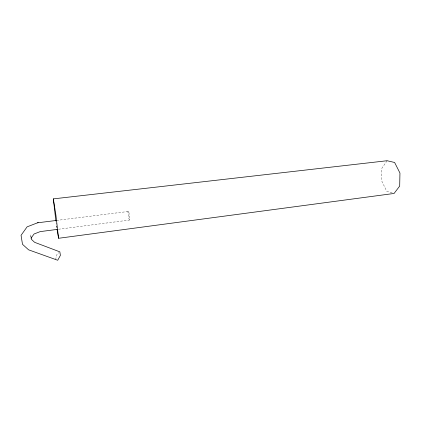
<?xml version="1.0" encoding="UTF-8"?>
<svg xmlns="http://www.w3.org/2000/svg" width="421" height="421" viewBox="0 0 421 421"><rect width="100%" height="100%" fill="white"/><g stroke="black" fill="none" stroke-linecap="round" stroke-linejoin="round"><path stroke-width="0.32" stroke-dasharray="2.1 1.58" d="M58.456 229.245L129.41 220.062L129.631 216.736L128.7 211.41L57.072 220.367M55.556 259.736L56.877 254.568L58.998 252.632M387.078 160.733L381.821 168.395L381.668 180.809L386.641 191.113L392.214 192.876M128.7 211.41L127.926 211.505L128.363 216.815L129.41 220.062M31.043 236.991L30.696 234.671L30.922 237.012M56.151 222.941L56.33 224.219"/><path stroke-width="0.63" d="M31.038 238.181L34.054 234.002L40.227 231.603L57.151 229.413M56.419 220.446L37.532 222.809L27.102 226.851L21.05 235.334L22.497 244.296L28.602 249.832L57.719 260.267L60.392 255.363L59.85 251.853L34.633 242.328L31.386 239.307L31.128 237.57M57.056 229.324L58.577 238.286L394.072 193.46L399.692 186.061L399.95 173.042L394.614 162.474L387.078 160.733L53.33 198.88L55.888 221.036M37.532 222.809L38.174 222.73M53.33 198.88L55.914 215.11L58.577 238.286M56.603 226.13L56.782 227.408"/></g></svg>
